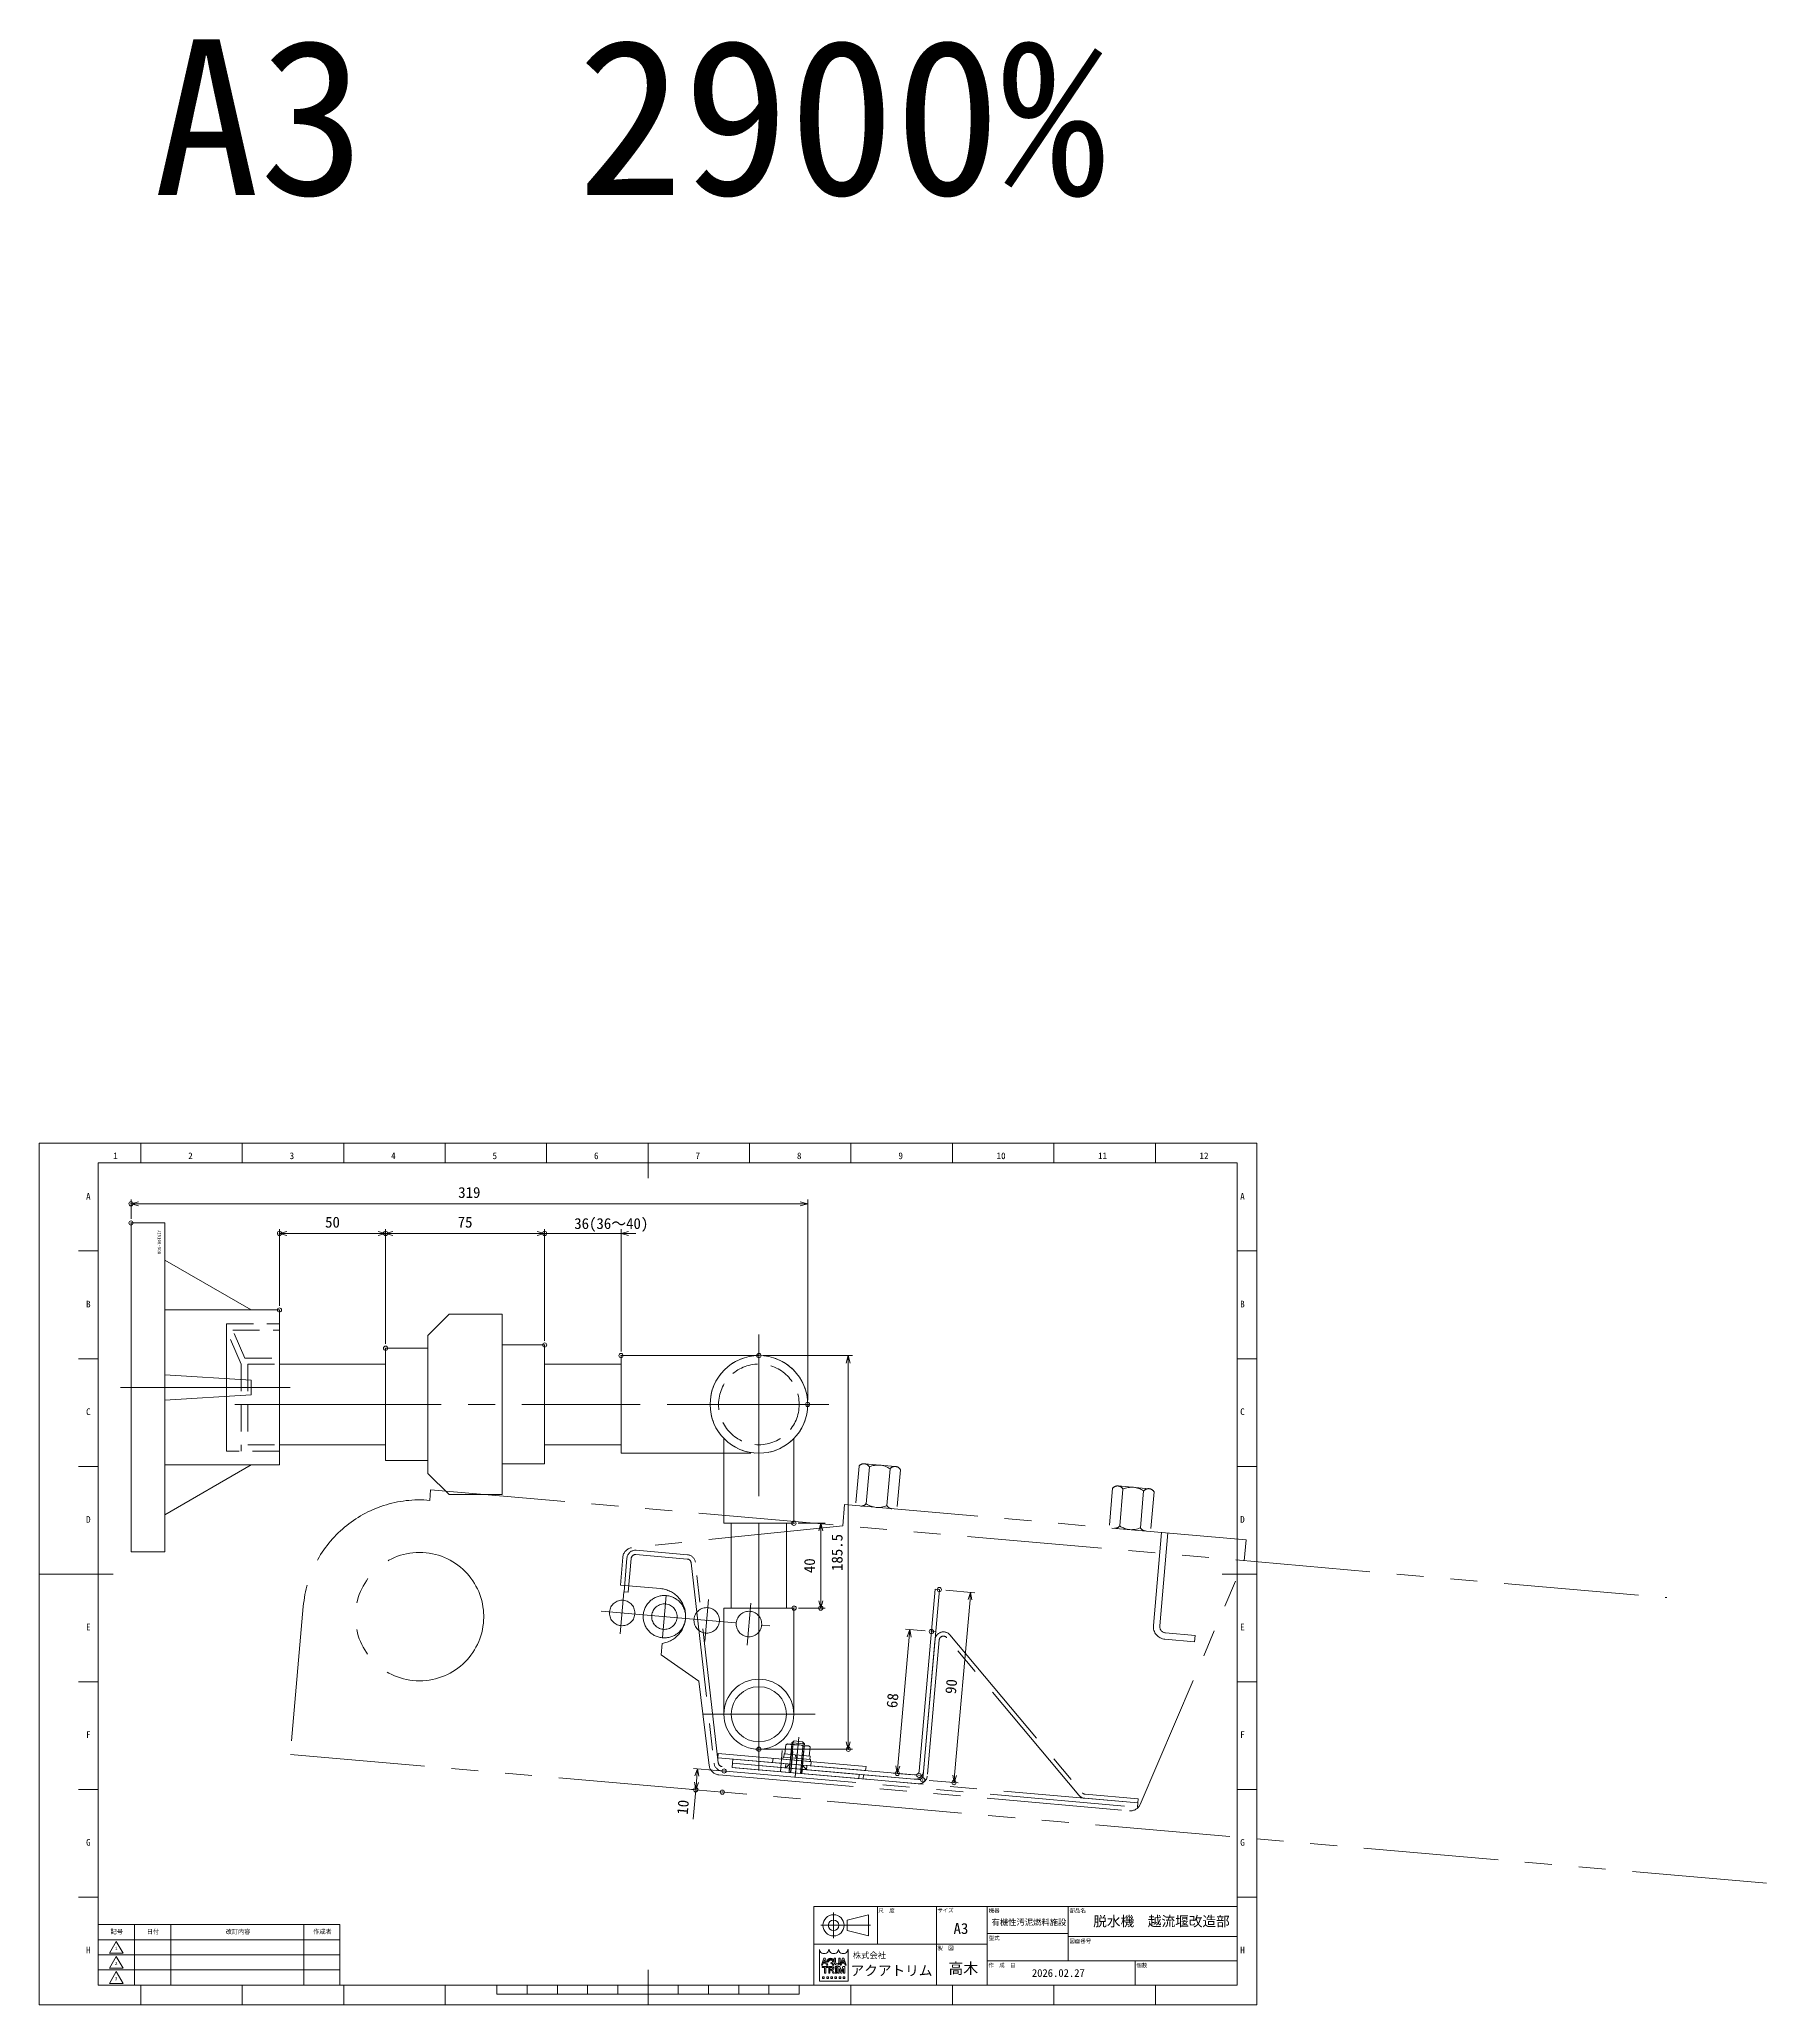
# Model space of a CAD drawing. Units: millimetres at full size. Extents: x -34906 to 7411, y -8440 to 3030.
# Drawn here: x -9872 to -9056, y -5691 to -4765 of the extents above; entities that cross this region are included whole.
import ezdxf
from ezdxf.enums import TextEntityAlignment as Align

# ---------------------------------------------------------------- set-up
doc = ezdxf.new("R2010")
doc.units = ezdxf.units.MM
doc.header["$LTSCALE"] = 4
doc.header["$PDMODE"] = 32
doc.header["$PDSIZE"] = 2
for name, pattern in [('USER1', [28.575, 19.05, -3.175, 3.175, -3.175]), ('USER3', [31.75, 15.875, -3.175, 3.175, -3.175, 3.175, -3.175]), ('USER4', [4.7625, 3.175, -1.5875])]:
    doc.linetypes.add(name, pattern=pattern)
for name, color, linetype, lineweight in [('0-1_Defpoints', 7, 'Continuous', 18), ('0-2_01_外形線', 7, 'Continuous', 18), ('0-3_04_中心線', 7, 'USER1', 9), ('0-5_07_寸法線', 7, 'Continuous', 9), ('0-6_02_細線', 5, 'Continuous', 18), ('0-7_99_図枠', 7, 'Continuous', 18), ('0-8_05_仮想線', 2, 'Continuous', 18), ('0-A_03_かくれ線', 6, 'USER4', 18)]:
    doc.layers.add(name, color=color, linetype=linetype, lineweight=lineweight)
doc.layers.add('0-F_06_PHANTOM', color=4, linetype='Continuous')
doc.styles.add('ＭＳ ゴシック', font='')
doc.styles.get('ＭＳ ゴシック').set_extended_font_data('MS Gothic')

msp = doc.modelspace()

# ---------------------------------------------------------------- linework, layer by layer
at = {"layer": '0-1_Defpoints'}
msp.add_lwpolyline([(-9872.208, -5690.919), (-9298.247, -5690.919), (-9298.247, -5285.047), (-9872.208, -5285.047)], close=True, dxfattribs=at)
at = {"layer": '0-2_01_外形線'}
for p, q in [((-9828.97, -5322.569), (-9828.97, -5477.569)), ((-9812.97, -5322.569), (-9828.97, -5322.569)), ((-9812.97, -5477.569), (-9812.97, -5322.569)), ((-9812.97, -5340.069), (-9772.267, -5363.569)), ((-9812.97, -5363.569), (-9758.97, -5363.569)), ((-9758.97, -5363.569), (-9758.97, -5436.569)), ((-9678.969, -5365.569), (-9688.969, -5375.569)), ((-9678.969, -5365.569), (-9653.969, -5365.569)), ((-9653.969, -5450.569), (-9653.969, -5365.569)), ((-9688.969, -5440.569), (-9688.969, -5375.569)), ((-9633.969, -5380.069), (-9653.969, -5380.069)), ((-9633.969, -5436.069), (-9633.969, -5380.069)), ((-9758.97, -5389.069), (-9708.969, -5389.069)), ((-9708.969, -5434.569), (-9708.969, -5381.569)), ((-9708.969, -5381.569), (-9688.969, -5381.569)), ((-9633.969, -5389.068), (-9597.973, -5389.068)), ((-9597.973, -5385.069), (-9597.973, -5431.069)), ((-9532.973, -5385.069), (-9597.973, -5385.069)), ((-9812.97, -5394.069), (-9772.267, -5396.569)), ((-9772.267, -5403.569), (-9772.267, -5396.569)), ((-9812.97, -5406.069), (-9772.267, -5403.569)), ((-9549.473, -5424.092), (-9549.473, -5464.069)), ((-9516.473, -5464.069), (-9516.473, -5424.092)), ((-9758.97, -5427.069), (-9708.969, -5427.069)), ((-9708.969, -5434.569), (-9688.969, -5434.569)), ((-9633.969, -5436.069), (-9653.969, -5436.069)), ((-9633.969, -5427.069), (-9597.973, -5427.069)), ((-9597.973, -5431.069), (-9549.473, -5431.069)), ((-9812.97, -5460.069), (-9772.267, -5436.569)), ((-9758.97, -5436.569), (-9812.97, -5436.569)), ((-9678.969, -5450.569), (-9688.969, -5440.569)), ((-9678.969, -5450.569), (-9653.969, -5450.569)), ((-9549.473, -5464.069), (-9516.473, -5464.069)), ((-9545.973, -5464.069), (-9545.973, -5504.069)), ((-9519.973, -5464.069), (-9519.973, -5504.069)), ((-9828.97, -5477.569), (-9812.97, -5477.569)), ((-9509.65, -5568.884), (-9519.413, -5568.029)), ((-9517.83, -5573.036), (-9517.451, -5568.707)), ((-9517.52, -5568.195), (-9517.463, -5567.548)), ((-9517.463, -5567.548), (-9516.38, -5566.638)), ((-9517.463, -5567.548), (-9511.486, -5568.07)), ((-9516.38, -5566.638), (-9512.395, -5566.987)), ((-9515.384, -5574.756), (-9515.797, -5573.214)), ((-9514.786, -5574.808), (-9515.199, -5573.267)), ((-9511.486, -5568.07), (-9512.395, -5566.987)), ((-9512.078, -5573.54), (-9511.7, -5569.21)), ((-9511.543, -5568.718), (-9511.486, -5568.07)), ((-9508.824, -5569.462), (-9509.65, -5568.884)), ((-9509.203, -5573.791), (-9508.824, -5569.462)), ((-9509.008, -5575.314), (-9508.877, -5573.82)), ((-9545.406, -5577.149), (-9459.734, -5584.644))]:
    msp.add_line(p, q, dxfattribs=at)
for points in [[(-9455.4, -5581.008), (-9447.905, -5495.335), (-9449.897, -5495.161), (-9457.393, -5580.834)], [(-9516.503, -5554.069), (-9516.503, -5504.069), (-9549.503, -5504.069), (-9549.503, -5554.069)], [(-9508.877, -5573.82), (-9521.031, -5572.756), (-9521.162, -5574.251)], [(-9520.706, -5572.785), (-9520.327, -5568.456), (-9519.413, -5568.029)], [(-9459.559, -5582.652), (-9545.232, -5575.156), (-9545.406, -5577.149)]]:
    msp.add_lwpolyline(points, dxfattribs=at)
for points in [[(-9552.214, -5572.538), (-9552.388, -5574.53), (-9482.654, -5580.631), (-9482.48, -5578.639)], [(-9521.647, -5575.212), (-9508.697, -5576.345), (-9508.61, -5575.349), (-9521.56, -5574.216)], [(-9545.581, -5579.141), (-9485.809, -5584.37), (-9485.635, -5582.378), (-9545.406, -5577.149)]]:
    msp.add_lwpolyline(points, close=True, dxfattribs=at)
for centre, radius in [((-9532.973, -5408.069), 23), ((-9533.003, -5554.069), 16.5), ((-9533.003, -5554.069), 13)]:
    msp.add_circle(centre, radius, dxfattribs=at)
for centre, radius, start, end in [((-9519.107, -5571.072), 2.887, 55.00001, 114.99999), ((-9515.273, -5576.938), 8.514, 65.18087, 104.81913), ((-9510.48, -5571.827), 2.887, 55.00001, 114.99999), ((-9459.385, -5580.659), 4, 265, 355), ((-9459.385, -5580.659), 2, 265, 355)]:
    msp.add_arc(centre, radius, start, end, dxfattribs=at)
at = {"layer": '0-3_04_中心線', "color": 1, "lineweight": 18}
for p, q in [((-9532.973, -5375.069), (-9532.973, -5474.069)), ((-9532.973, -5375.069), (-9532.973, -5441.069)), ((-9833.97, -5400.069), (-9753.97, -5400.069)), ((-9788.97, -5400.069), (-9753.97, -5400.069)), ((-9779.97, -5408.069), (-9748.97, -5408.069)), ((-9758.97, -5408.069), (-9597.973, -5408.069)), ((-9499.973, -5408.069), (-9607.973, -5408.069)), ((-9565.973, -5408.069), (-9499.973, -5408.069)), ((-9532.973, -5464.069), (-9532.973, -5504.069)), ((-9533.003, -5580.569), (-9533.003, -5494.069)), ((-9506.503, -5554.069), (-9559.503, -5554.069)), ((-9515.695, -5581.756), (-9514.213, -5564.82)), ((-9521.979, -5571.168), (-9522.851, -5581.13)), ((-9516.998, -5571.603), (-9517.87, -5581.565)), ((-9514.998, -5573.786), (-9515.869, -5583.748)), ((-9514.531, -5568.457), (-9515.172, -5575.779)), ((-9512.017, -5572.039), (-9512.889, -5582.001)), ((-9515.869, -5583.748), (-9515.346, -5577.771))]:
    msp.add_line(p, q, dxfattribs=at)
at = {"layer": '0-5_07_寸法線', "color": 3, "lineweight": 18}
for p, q in [((-9828.97, -5320.569), (-9828.97, -5311.509)), ((-9513.473, -5313.509), (-9825.47, -5313.509)), ((-9509.973, -5406.069), (-9509.973, -5311.509)), ((-9758.97, -5361.569), (-9758.97, -5325.498)), ((-9712.469, -5327.498), (-9755.47, -5327.498)), ((-9708.969, -5379.569), (-9708.969, -5325.498)), ((-9708.969, -5379.569), (-9708.969, -5325.498)), ((-9637.469, -5327.498), (-9705.469, -5327.498)), ((-9637.469, -5327.498), (-9640.969, -5327.498)), ((-9633.969, -5378.069), (-9633.969, -5325.498)), ((-9633.969, -5378.069), (-9633.969, -5325.498)), ((-9597.973, -5327.498), (-9633.969, -5327.498)), ((-9597.973, -5383.069), (-9597.973, -5325.498)), ((-9594.473, -5327.498), (-9590.973, -5327.498)), ((-9530.973, -5385.069), (-9488.819, -5385.069)), ((-9490.819, -5388.569), (-9490.819, -5567.069)), ((-9514.473, -5464.069), (-9501.785, -5464.069)), ((-9503.785, -5467.569), (-9503.785, -5500.569)), ((-9444.916, -5495.597), (-9431.157, -5496.8)), ((-9433.454, -5500.113), (-9440.687, -5582.783)), ((-9514.369, -5504.069), (-9501.785, -5504.069)), ((-9462.103, -5517.683), (-9467.42, -5578.451)), ((-9454.629, -5514.823), (-9463.791, -5514.022)), ((-9531.003, -5570.569), (-9488.819, -5570.569)), ((-9549.347, -5580.819), (-9563.877, -5579.548)), ((-9562.19, -5583.209), (-9562.45, -5586.187)), ((-9460.556, -5582.564), (-9469.717, -5581.763)), ((-9550.217, -5590.771), (-9564.748, -5589.499)), ((-9562.755, -5589.674), (-9563.967, -5603.521)), ((-9452.759, -5585.24), (-9438.999, -5586.444))]:
    msp.add_line(p, q, dxfattribs=at)
at = {"layer": '0-5_07_寸法線'}
for p, q in [((-9828.97, -5313.509), (-9825.47, -5313.509)), ((-9509.973, -5313.509), (-9513.473, -5313.509)), ((-9758.97, -5327.498), (-9755.47, -5327.498)), ((-9708.969, -5327.498), (-9712.469, -5327.498)), ((-9708.969, -5327.498), (-9705.469, -5327.498)), ((-9633.969, -5327.498), (-9637.469, -5327.498)), ((-9633.969, -5327.498), (-9637.469, -5327.498)), ((-9597.973, -5327.498), (-9594.473, -5327.498)), ((-9490.819, -5385.069), (-9490.819, -5388.569)), ((-9503.785, -5464.069), (-9503.785, -5467.569)), ((-9503.785, -5504.069), (-9503.785, -5500.569)), ((-9433.149, -5496.626), (-9433.454, -5500.113)), ((-9461.798, -5514.196), (-9462.103, -5517.683)), ((-9490.819, -5570.569), (-9490.819, -5567.069)), ((-9561.885, -5579.722), (-9562.19, -5583.209)), ((-9467.725, -5581.937), (-9467.42, -5578.451)), ((-9440.992, -5586.27), (-9440.687, -5582.783)), ((-9562.755, -5589.674), (-9562.45, -5586.187))]:
    msp.add_line(p, q, dxfattribs=at)
for points in [[(-9825.47, -5314.447), (-9828.97, -5313.509), (-9825.47, -5312.572)], [(-9513.473, -5312.572), (-9509.973, -5313.509), (-9513.473, -5314.447)], [(-9755.47, -5328.436), (-9758.97, -5327.498), (-9755.47, -5326.56)], [(-9712.469, -5326.56), (-9708.969, -5327.498), (-9712.469, -5328.436)], [(-9705.469, -5328.436), (-9708.969, -5327.498), (-9705.469, -5326.56)], [(-9637.469, -5326.56), (-9633.969, -5327.498), (-9637.469, -5328.436)], [(-9637.469, -5326.56), (-9633.969, -5327.498), (-9637.469, -5328.436)], [(-9594.473, -5328.436), (-9597.973, -5327.498), (-9594.473, -5326.56)], [(-9491.757, -5388.569), (-9490.819, -5385.069), (-9489.881, -5388.569)], [(-9504.723, -5467.569), (-9503.785, -5464.069), (-9502.847, -5467.569)], [(-9502.847, -5500.569), (-9503.785, -5504.069), (-9504.723, -5500.569)], [(-9434.388, -5500.031), (-9433.149, -5496.626), (-9432.52, -5500.195)], [(-9463.038, -5517.601), (-9461.798, -5514.196), (-9461.169, -5517.764)], [(-9489.881, -5567.069), (-9490.819, -5570.569), (-9491.757, -5567.069)], [(-9563.124, -5583.127), (-9561.885, -5579.722), (-9561.256, -5583.291)], [(-9466.486, -5578.532), (-9467.725, -5581.937), (-9468.354, -5578.369)], [(-9439.753, -5582.865), (-9440.992, -5586.27), (-9441.621, -5582.702)], [(-9561.516, -5586.269), (-9562.755, -5589.674), (-9563.385, -5586.105)]]:
    msp.add_lwpolyline(points, dxfattribs=at)
for p in [(-9828.97, -5313.509), (-9828.97, -5322.569), (-9758.97, -5327.498), (-9708.969, -5327.498), (-9633.969, -5327.498), (-9758.97, -5363.569), (-9633.969, -5380.069), (-9633.969, -5380.069), (-9708.969, -5381.569), (-9708.969, -5381.569), (-9597.973, -5385.069), (-9532.973, -5385.069), (-9509.973, -5408.069), (-9516.473, -5464.069), (-9447.905, -5495.335), (-9516.369, -5504.069), (-9503.785, -5504.069), (-9451.64, -5515.085), (-9533.003, -5570.569), (-9490.819, -5570.569), (-9549.347, -5580.819), (-9467.725, -5581.937), (-9457.567, -5582.826), (-9455.748, -5584.979), (-9562.755, -5589.674), (-9550.217, -5590.771), (-9440.992, -5586.27)]:
    msp.add_point(p, dxfattribs=at)
at = {"layer": '0-6_02_細線'}
for p, q in [((-9516.922, -5568.247), (-9516.813, -5567.002)), ((-9512.14, -5568.666), (-9512.032, -5567.42))]:
    msp.add_line(p, q, dxfattribs=at)
at = {"layer": '0-7_99_図枠'}
for p, q in [((-9824.378, -5294.309), (-9824.378, -5285.047)), ((-9776.548, -5294.309), (-9776.548, -5285.047)), ((-9728.718, -5294.309), (-9728.718, -5285.047)), ((-9680.888, -5294.309), (-9680.888, -5285.047)), ((-9633.058, -5294.309), (-9633.058, -5285.047)), ((-9585.228, -5285.047), (-9585.228, -5301.434)), ((-9537.398, -5294.309), (-9537.398, -5285.047)), ((-9489.567, -5294.309), (-9489.567, -5285.047)), ((-9441.737, -5294.309), (-9441.737, -5285.047)), ((-9441.737, -5294.309), (-9441.737, -5285.047)), ((-9393.907, -5294.309), (-9393.907, -5285.047)), ((-9346.077, -5294.309), (-9346.077, -5285.047)), ((-9844.449, -5335.781), (-9853.712, -5335.781)), ((-9298.247, -5335.781), (-9307.509, -5335.781)), ((-9844.449, -5386.515), (-9853.712, -5386.515)), ((-9298.247, -5386.515), (-9307.509, -5386.515)), ((-9844.449, -5437.249), (-9853.712, -5437.249)), ((-9298.247, -5437.249), (-9307.509, -5437.249)), ((-9872.208, -5487.983), (-9837.324, -5487.983)), ((-9298.247, -5487.983), (-9314.634, -5487.983)), ((-9844.449, -5538.717), (-9853.712, -5538.717)), ((-9298.247, -5538.717), (-9307.509, -5538.717)), ((-9844.449, -5589.451), (-9853.712, -5589.451)), ((-9298.247, -5589.451), (-9307.509, -5589.451)), ((-9844.449, -5640.185), (-9853.712, -5640.185)), ((-9497.783, -5659.498), (-9497.783, -5647.528)), ((-9477.084, -5662.419), (-9477.084, -5644.607)), ((-9449.297, -5681.657), (-9449.297, -5644.607)), ((-9425.288, -5681.657), (-9425.288, -5644.607)), ((-9387.24, -5644.607), (-9387.24, -5670.257)), ((-9298.247, -5640.185), (-9307.509, -5640.185)), ((-9827.349, -5681.657), (-9827.349, -5653.157)), ((-9810.249, -5681.657), (-9810.249, -5653.157)), ((-9747.549, -5681.657), (-9747.549, -5653.157)), ((-9503.768, -5653.513), (-9480.326, -5653.513)), ((-9425.288, -5657.432), (-9387.24, -5657.432)), ((-9844.449, -5660.282), (-9730.449, -5660.282)), ((-9844.449, -5667.407), (-9730.449, -5667.407)), ((-9425.288, -5662.419), (-9507.009, -5662.419)), ((-9387.24, -5658.857), (-9307.509, -5658.857)), ((-9844.449, -5674.532), (-9730.449, -5674.532)), ((-9585.228, -5690.919), (-9585.228, -5674.532)), ((-9503.513, -5672.268), (-9503.513, -5672.252)), ((-9503.513, -5672.268), (-9502.934, -5672.268)), ((-9503.095, -5672.913), (-9500.449, -5672.913)), ((-9503.095, -5672.913), (-9503.095, -5673.365)), ((-9503.095, -5673.365), (-9502.127, -5673.365)), ((-9502.934, -5672.268), (-9502.029, -5669.727)), ((-9502.618, -5671.417), (-9502.444, -5670.927)), ((-9502.618, -5671.417), (-9501.427, -5671.417)), ((-9502.444, -5670.927), (-9501.602, -5670.927)), ((-9502.297, -5669.042), (-9501.762, -5669.042)), ((-9502.062, -5676.139), (-9502.062, -5673.429)), ((-9502.062, -5676.139), (-9501.482, -5676.139)), ((-9501.602, -5670.927), (-9502.029, -5669.727)), ((-9500.545, -5672.252), (-9501.762, -5669.042)), ((-9501.482, -5676.139), (-9501.482, -5673.429)), ((-9501.417, -5673.365), (-9500.449, -5673.365)), ((-9500.683, -5670.461), (-9500.683, -5670.848)), ((-9500.545, -5672.268), (-9500.545, -5672.252)), ((-9500.449, -5672.913), (-9500.449, -5673.365)), ((-9500.145, -5670.499), (-9500.145, -5670.809)), ((-9500.081, -5672.913), (-9500.081, -5676.139)), ((-9500.081, -5672.913), (-9498.597, -5672.913)), ((-9499.501, -5673.365), (-9498.52, -5673.365)), ((-9499.481, -5674.61), (-9499.481, -5674.159)), ((-9499.481, -5674.159), (-9498.52, -5674.159)), ((-9499.481, -5674.61), (-9498.848, -5674.61)), ((-9499.074, -5671.412), (-9498.788, -5671.109)), ((-9499.074, -5671.412), (-9498.81, -5671.669)), ((-9498.788, -5671.109), (-9497.593, -5672.094)), ((-9498.608, -5674.772), (-9498.117, -5676.139)), ((-9498.443, -5671.378), (-9498.028, -5671.72)), ((-9498.415, -5672.054), (-9497.966, -5672.49)), ((-9498.252, -5670.499), (-9498.252, -5670.809)), ((-9498.117, -5676.139), (-9497.491, -5676.139)), ((-9498.047, -5674.752), (-9497.491, -5676.113)), ((-9497.966, -5672.49), (-9497.593, -5672.094)), ((-9497.715, -5670.461), (-9497.715, -5670.848)), ((-9497.491, -5676.113), (-9497.491, -5676.139)), ((-9497.416, -5670.965), (-9497.416, -5669.042)), ((-9496.836, -5669.042), (-9497.416, -5669.042)), ((-9497.002, -5672.913), (-9496.292, -5672.913)), ((-9497.002, -5672.913), (-9497.002, -5673.365)), ((-9497.002, -5676.139), (-9497.002, -5675.688)), ((-9496.937, -5675.623), (-9496.937, -5673.429)), ((-9496.836, -5670.848), (-9496.836, -5669.042)), ((-9496.357, -5675.623), (-9496.357, -5673.429)), ((-9496.292, -5672.913), (-9496.292, -5673.365)), ((-9495.965, -5672.268), (-9496.158, -5672.268)), ((-9495.711, -5672.913), (-9494.868, -5672.913)), ((-9494.388, -5676.139), (-9495.131, -5673.881)), ((-9494.098, -5675.256), (-9494.868, -5672.913)), ((-9494.739, -5672.268), (-9494.739, -5672.252)), ((-9494.739, -5672.268), (-9494.16, -5672.268)), ((-9494.706, -5670.965), (-9494.706, -5669.042)), ((-9494.388, -5676.139), (-9493.807, -5676.139)), ((-9494.16, -5672.268), (-9493.255, -5669.727)), ((-9494.098, -5675.256), (-9493.327, -5672.913)), ((-9493.844, -5671.417), (-9493.669, -5670.927)), ((-9493.844, -5671.417), (-9492.653, -5671.417)), ((-9493.807, -5676.139), (-9493.065, -5673.881)), ((-9493.669, -5670.927), (-9492.827, -5670.927)), ((-9493.522, -5669.042), (-9492.987, -5669.042)), ((-9492.484, -5672.913), (-9493.327, -5672.913)), ((-9492.827, -5670.927), (-9493.255, -5669.727)), ((-9491.771, -5672.252), (-9492.987, -5669.042)), ((-9491.771, -5672.268), (-9491.771, -5672.252)), ((-9425.288, -5670.257), (-9307.509, -5670.257)), ((-9355.628, -5670.257), (-9355.628, -5681.657)), ((-9824.378, -5690.919), (-9824.378, -5681.657)), ((-9776.548, -5690.919), (-9776.548, -5681.657)), ((-9728.718, -5690.919), (-9728.718, -5681.657)), ((-9680.888, -5690.919), (-9680.888, -5681.657)), ((-9656.478, -5685.932), (-9656.478, -5681.657)), ((-9656.478, -5685.932), (-9513.978, -5685.932)), ((-9642.228, -5685.932), (-9642.228, -5681.657)), ((-9627.978, -5685.932), (-9627.978, -5681.657)), ((-9613.728, -5685.932), (-9613.728, -5681.657)), ((-9599.478, -5685.932), (-9599.478, -5681.657)), ((-9570.978, -5685.932), (-9570.978, -5681.657)), ((-9556.728, -5685.932), (-9556.728, -5681.657)), ((-9542.478, -5685.932), (-9542.478, -5681.657)), ((-9528.228, -5685.932), (-9528.228, -5681.657)), ((-9513.978, -5685.932), (-9513.978, -5681.657)), ((-9502.933, -5677.829), (-9502.933, -5678.603)), ((-9500.997, -5677.829), (-9500.997, -5678.603)), ((-9499.062, -5677.829), (-9499.062, -5678.603)), ((-9497.126, -5677.829), (-9497.126, -5678.603)), ((-9495.19, -5677.829), (-9495.19, -5678.603)), ((-9492.48, -5677.829), (-9492.48, -5678.603)), ((-9489.567, -5690.919), (-9489.567, -5681.657)), ((-9441.737, -5690.919), (-9441.737, -5681.657)), ((-9441.737, -5690.919), (-9441.737, -5681.657)), ((-9393.907, -5690.919), (-9393.907, -5681.657)), ((-9346.077, -5690.919), (-9346.077, -5681.657))]:
    msp.add_line(p, q, dxfattribs=at)
for points in [[(-9844.449, -5681.657), (-9307.509, -5681.657), (-9307.509, -5294.309), (-9844.449, -5294.309)], [(-9507.009, -5681.657), (-9307.509, -5681.657), (-9307.509, -5644.607), (-9507.009, -5644.607)], [(-9491.299, -5651.019), (-9481.324, -5648.526), (-9481.324, -5658.501), (-9491.299, -5656.007)], [(-9844.449, -5681.657), (-9730.449, -5681.657), (-9730.449, -5653.157), (-9844.449, -5653.157)], [(-9839.106, -5666.65), (-9835.899, -5661.097), (-9832.693, -5666.65)], [(-9839.106, -5673.775), (-9835.899, -5668.222), (-9832.693, -5673.775)], [(-9839.106, -5680.9), (-9835.899, -5675.347), (-9832.693, -5680.9)]]:
    msp.add_lwpolyline(points, close=True, dxfattribs=at)
for points in [[(-9490.931, -5664.859), (-9490.931, -5679.765), (-9504.482, -5679.765), (-9504.482, -5664.859)], [(-9503.513, -5672.268), (-9503.513, -5672.252), (-9502.297, -5669.042)], [(-9500.545, -5672.268), (-9501.124, -5672.268), (-9501.427, -5671.417)], [(-9500.081, -5676.139), (-9499.501, -5676.139), (-9499.501, -5673.365)], [(-9497.002, -5676.139), (-9496.292, -5676.139), (-9496.292, -5675.688)], [(-9495.711, -5672.913), (-9495.711, -5676.139), (-9495.13, -5676.139), (-9495.131, -5673.881)], [(-9495.287, -5670.848), (-9495.287, -5669.042), (-9494.706, -5669.042)], [(-9494.739, -5672.268), (-9494.739, -5672.252), (-9493.522, -5669.042)], [(-9493.065, -5673.881), (-9493.065, -5676.139), (-9492.484, -5676.139), (-9492.484, -5672.913)], [(-9491.771, -5672.268), (-9492.35, -5672.268), (-9492.653, -5671.417)], [(-9502.933, -5677.829), (-9502.159, -5677.829), (-9502.159, -5678.603), (-9502.933, -5678.603)], [(-9500.997, -5677.829), (-9500.223, -5677.829), (-9500.223, -5678.603), (-9500.997, -5678.603)], [(-9499.062, -5677.829), (-9498.287, -5677.829), (-9498.287, -5678.603), (-9499.062, -5678.603)], [(-9497.126, -5677.829), (-9496.352, -5677.829), (-9496.352, -5678.603), (-9497.126, -5678.603)], [(-9495.19, -5677.829), (-9494.416, -5677.829), (-9494.416, -5678.603), (-9495.19, -5678.603)], [(-9492.48, -5677.829), (-9493.254, -5677.829), (-9493.254, -5678.603), (-9492.48, -5678.603)]]:
    msp.add_lwpolyline(points, dxfattribs=at)
for radius in [4.987, 2.494]:
    msp.add_circle((-9497.783, -5653.513), radius, dxfattribs=at)
for centre, radius, start, end in [((-9504.482, -5664.924), 0.0645, 0, 90), ((-9499.965, -5664.924), 0.0645, 0, 180), ((-9499.965, -5664.924), 0.0645, 0, 90), ((-9495.448, -5664.924), 0.0645, 0, 180), ((-9490.931, -5664.924), 0.0645, 90, 180), ((-9502.127, -5673.429), 0.0645, 0, 90), ((-9501.417, -5673.429), 0.0645, 90, 180), ((-9498.848, -5674.869), 0.258, 21.9283, 90), ((-9498.534, -5673.762), 0.397, 271.99706, 88.00294), ((-9498.438, -5674.912), 0.422, 22.27295, 58.55311), ((-9496.052, -5670.907), 1.365, 182.45003, 265.55526), ((-9497.002, -5673.429), 0.0645, 0, 90), ((-9497.002, -5675.623), 0.0645, 270, 0), ((-9495.684, -5670.863), 1.152, 179.25279, 218.96457), ((-9496.061, -5670.647), 1.074, 241.15773, 298.84227), ((-9496.292, -5673.429), 0.0645, 90, 180), ((-9496.292, -5675.623), 0.0645, 180, 270), ((-9496.07, -5670.907), 1.365, 274.44474, 357.54997), ((-9496.439, -5670.863), 1.152, 321.03543, 0.74721)]:
    msp.add_arc(centre, radius, start, end, dxfattribs=at)
for centre, major_axis, ratio, start_param, end_param in [((-9502.223, -5664.924), (-2.194, 0), 0.882353, 6.2831853, 9.424778), ((-9497.707, -5664.924), (-2.194, 0), 0.882353, 6.2831853, 9.424778), ((-9493.19, -5664.924), (-2.194, 0), 0.882353, 6.2831853, 9.424778), ((-9499.199, -5670.461), (-1.484, 0), 0.956522, 3.1415927, 6.2831853), ((-9499.199, -5670.848), (-1.484, 0), 0.956522, 4.1559148, 6.2831853), ((-9499.199, -5670.499), (0.946, 0), 0.994718, 6.2831853, 9.424778), ((-9499.199, -5670.81), (0.946, 0), 0.995036, 1.1476927, 3.1415927), ((-9498.597, -5673.762), (-1.042, 0), 0.81482, 1.9440695, 4.712389), ((-9499.199, -5670.81), (0.946, 0), 0.995036, 6.2831853, 6.9297035), ((-9499.199, -5670.848), (-1.484, 0), 0.956522, 3.1415927, 3.8029807)]:
    msp.add_ellipse(centre, major_axis=major_axis, ratio=ratio, start_param=start_param, end_param=end_param, dxfattribs=at)
at = {"layer": '0-8_05_仮想線', "linetype": 'USER3'}
for p, q in [((-9483.221, -5436.031), (-9468.577, -5437.313)), ((-9487.29, -5454.434), (-9485.776, -5437.126)), ((-9480.894, -5437.553), (-9482.409, -5454.861)), ((-9471.132, -5438.407), (-9472.646, -5455.715)), ((-9466.25, -5438.834), (-9467.765, -5456.142)), ((-9367.746, -5464.893), (-9366.232, -5447.585)), ((-9363.677, -5446.49), (-9349.033, -5447.771)), ((-9361.351, -5448.012), (-9362.865, -5465.32)), ((-9351.588, -5448.866), (-9353.103, -5466.174)), ((-9346.707, -5449.293), (-9348.221, -5466.601)), ((-9343.155, -5468.362), (-9346.99, -5512.195)), ((-9344.002, -5512.456), (-9340.167, -5468.623)), ((-9595.167, -5480.444), (-9596.562, -5496.383)), ((-9591.008, -5478.8), (-9566.734, -5480.924)), ((-9566.56, -5478.931), (-9590.834, -5476.808)), ((-9564.921, -5482.688), (-9554.096, -5577.191)), ((-9552.109, -5576.964), (-9562.934, -5482.461)), ((-9596.571, -5496.448), (-9598.296, -5516.242)), ((-9576.645, -5498.172), (-9578.371, -5517.966)), ((-9556.722, -5499.922), (-9558.447, -5519.716)), ((-9607.33, -5505.482), (-9527.763, -5512.418)), ((-9536.797, -5501.659), (-9538.523, -5521.453)), ((-9455.573, -5582.984), (-9449.967, -5518.902)), ((-9447.974, -5519.076), (-9453.582, -5583.175)), ((-9382.103, -5592.267), (-9444.45, -5517.965)), ((-9442.918, -5516.679), (-9380.497, -5591.069)), ((-9551.858, -5582.607), (-9358.269, -5599.544)), ((-9483.642, -5582.552), (-9457.739, -5584.802))]:
    msp.add_line(p, q, dxfattribs=at)
for points in [[(-9688.167, -5453.27), (-9687.733, -5448.289), (-9104.943, -5499.095)], [(-9303.308, -5471.848), (-9492.585, -5455.289), (-9493.451, -5465.226), (-9593.075, -5475.59)], [(-9353.236, -5596.529), (-9304.172, -5481.727), (-9303.308, -5471.848)], [(-9597.142, -5480.071), (-9598.293, -5493.22), (-9579.365, -5494.876)], [(-9596.562, -5496.383), (-9594.569, -5496.557), (-9593.175, -5480.618)], [(-9747.736, -5503.286), (-9753.815, -5573.022), (-9056.46, -5633.815)], [(-9341.536, -5518.695), (-9327.589, -5519.915), (-9327.328, -5516.926), (-9341.275, -5515.706)], [(-9578.612, -5520.689), (-9579.078, -5526.019), (-9561.265, -5538.493), (-9556.385, -5578.236)], [(-9550.471, -5580.721), (-9354.486, -5597.867), (-9354.311, -5595.875), (-9550.297, -5578.728)], [(-9457.916, -5586.811), (-9483.817, -5584.545), (-9483.642, -5582.552)], [(-9379.138, -5591.776), (-9354.143, -5593.947), (-9354.311, -5595.875), (-9379.387, -5593.681)]]:
    msp.add_lwpolyline(points, dxfattribs=at)
for centre, radius in [((-9692.943, -5508.063), 30.25), ((-9597.433, -5506.345), 6), ((-9577.51, -5508.088), 10), ((-9577.508, -5508.069), 6), ((-9557.585, -5509.819), 6), ((-9537.66, -5511.556), 6)]:
    msp.add_circle(centre, radius, dxfattribs=at)
for centre, radius, start, end in [((-9483.477, -5438.963), 2.943, 85.00272, 141.37263), ((-9483.477, -5438.962), 2.942, 28.626, 82.6303), ((-9476.753, -5446.436), 9.801, 55.0039, 114.9961), ((-9468.833, -5440.245), 2.943, 85.00489, 141.36357), ((-9468.833, -5440.244), 2.943, 28.62737, 84.99728), ((-9692.943, -5508.063), 55, 85.01775, 175.01775), ((-9363.934, -5449.422), 2.943, 85.00272, 141.37263), ((-9363.934, -5449.421), 2.942, 28.626, 82.6303), ((-9357.21, -5456.895), 9.801, 55.0039, 114.9961), ((-9349.289, -5450.703), 2.943, 85.00489, 141.36357), ((-9349.29, -5450.703), 2.943, 28.62737, 84.99728), ((-9484.708, -5453.024), 2.942, 267.36782, 321.37212), ((-9476.788, -5446.832), 9.801, 235.00203, 294.99422), ((-9470.063, -5454.305), 2.943, 208.63456, 264.99323), ((-9365.164, -5463.483), 2.942, 267.36782, 321.37212), ((-9357.244, -5457.291), 9.801, 235.00203, 294.99422), ((-9350.52, -5464.764), 2.943, 208.63456, 264.99323), ((-9592.161, -5480.506), 5, 100.52411, 175), ((-9591.183, -5480.792), 4, 85, 175), ((-9591.183, -5480.792), 2, 85, 175), ((-9566.908, -5482.916), 2, 6.53462, 85), ((-9566.908, -5482.916), 4, 6.53462, 85), ((-9580.498, -5507.826), 13, 278.34236, 85), ((-9445.982, -5519.251), 4, 40, 175), ((-9445.982, -5519.251), 2, 40, 175), ((-9341.013, -5512.718), 6, 175, 265), ((-9341.013, -5512.718), 3, 175, 265), ((-9551.422, -5577.626), 5, 187, 265), ((-9550.122, -5576.736), 4, 186.53462, 265), ((-9550.122, -5576.736), 2, 186.53462, 265), ((-9457.567, -5582.826), 4, 265, 355), ((-9457.565, -5582.81), 2, 265.03582, 355.00005), ((-9379.038, -5589.696), 4, 220, 265), ((-9378.965, -5589.784), 2, 220, 265.03582), ((-9357.833, -5594.563), 5, 265, 336.84729)]:
    msp.add_arc(centre, radius, start, end, dxfattribs=at)
at = {"layer": '0-A_03_かくれ線'}
for p, q in [((-9783.97, -5370.069), (-9783.97, -5430.069)), ((-9783.97, -5370.069), (-9758.97, -5370.069)), ((-9776.97, -5389.069), (-9783.97, -5373.069)), ((-9781.025, -5373.069), (-9758.97, -5373.069)), ((-9775.237, -5386.299), (-9781.025, -5373.069)), ((-9776.97, -5389.069), (-9776.97, -5430.069)), ((-9775.237, -5386.299), (-9758.97, -5386.299)), ((-9773.97, -5389.069), (-9758.97, -5389.069)), ((-9773.97, -5389.069), (-9773.97, -5427.069)), ((-9773.97, -5427.069), (-9758.97, -5427.069)), ((-9549.473, -5431.069), (-9532.973, -5431.069)), ((-9449.648, -5515.259), (-9451.64, -5515.085)), ((-9526.313, -5574.804), (-9526.487, -5576.796)), ((-9518.086, -5581.547), (-9516.922, -5568.247)), ((-9513.304, -5581.965), (-9512.14, -5568.666)), ((-9520.327, -5577.335), (-9520.502, -5579.328)), ((-9518.733, -5581.49), (-9518.559, -5579.497)), ((-9512.656, -5582.022), (-9512.482, -5580.029)), ((-9510.365, -5578.207), (-9510.54, -5580.199)), ((-9508.381, -5576.373), (-9508.555, -5578.365))]:
    msp.add_line(p, q, dxfattribs=at)
for points in [[(-9783.97, -5430.069), (-9783.97, -5370.069), (-9758.97, -5370.069), (-9758.97, -5430.069)], [(-9518.335, -5577.509), (-9518.509, -5579.502), (-9520.502, -5579.328)], [(-9512.358, -5578.032), (-9512.532, -5580.025), (-9510.54, -5580.199)]]:
    msp.add_lwpolyline(points, close=True, dxfattribs=at)
msp.add_lwpolyline([(-9517.52, -5568.195), (-9518.683, -5581.494), (-9512.706, -5582.017), (-9511.543, -5568.718)], dxfattribs=at)
for radius in [23, 19, 19]:
    msp.add_circle((-9532.973, -5408.069), radius, dxfattribs=at)

# ---------------------------------------------------------------- texts
at = {"layer": '0-5_07_寸法線', "style": 'ＭＳ ゴシック'}
for s, p in [('319', (-9674.721, -5312.309)), ('50', (-9737.469, -5326.298)), ('75', (-9674.969, -5326.298)), ('36(36～40)', (-9620.031, -5326.949))]:
    msp.add_text(s, height=5.132, dxfattribs=at).set_placement(p, align=Align.BOTTOM_LEFT)
for s, rotation, p in [('185.5', 90, (-9492.019, -5486.569)), ('40', 90, (-9504.985, -5487.569)), ('90', 85, (-9438.571, -5544.83)), ('68', 85, (-9466.262, -5551.449)), ('10', 85, (-9565.014, -5601.723))]:
    msp.add_text(s, height=5.132, rotation=rotation, dxfattribs=at).set_placement(p, align=Align.BOTTOM_LEFT)
at = {"layer": '0-7_99_図枠', "style": 'ＭＳ ゴシック'}
for s, height, p in [('1', 3.134, (-9837.365, -5293.435)), ('2', 3.134, (-9802.018, -5293.435)), ('3', 3.134, (-9754.188, -5293.435)), ('4', 3.134, (-9706.358, -5293.435)), ('5', 3.134, (-9658.527, -5293.435)), ('6', 3.134, (-9610.697, -5293.435)), ('7', 3.134, (-9562.867, -5293.435)), ('8', 3.134, (-9515.037, -5293.435)), ('9', 3.134, (-9467.207, -5293.435)), ('10', 3.134, (-9420.931, -5293.435)), ('11', 3.134, (-9373.101, -5293.435)), ('12', 3.134, (-9325.271, -5293.435)), ('A', 3.134, (-9850.149, -5312.551)), ('A', 3.134, (-9306.084, -5312.551)), ('B', 3.134, (-9850.149, -5363.285)), ('B', 3.134, (-9306.084, -5363.285)), ('C', 3.134, (-9850.149, -5414.019)), ('C', 3.134, (-9306.084, -5414.019)), ('D', 3.134, (-9850.149, -5464.753)), ('D', 3.134, (-9306.084, -5464.753)), ('E', 3.134, (-9850.149, -5515.488)), ('E', 3.134, (-9306.084, -5515.488)), ('F', 3.134, (-9850.149, -5566.222)), ('F', 3.134, (-9306.084, -5566.222)), ('G', 3.134, (-9850.149, -5616.956)), ('G', 3.134, (-9306.084, -5616.956)), ('尺\u3000度', 1.828, (-9476.633, -5648.085)), ('サイズ', 1.828, (-9448.845, -5647.897)), ('機器', 1.828, (-9424.603, -5648.043)), ('部品名', 1.828, (-9386.555, -5648.043)), ('脱水機\u3000越流堰改造部', 4.716, (-9375.341, -5655.381)), ('記号', 2.089, (-9838.62, -5658.144)), ('日付', 2.089, (-9821.52, -5658.144)), ('改訂内容', 2.089, (-9784.34, -5658.193)), ('作成者', 2.089, (-9743.08, -5658.144)), ('A3', 5.119, (-9441.22, -5659.122)), ('有機性汚泥燃料施設', 2.793, (-9423.261, -5654.309)), ('H', 3.134, (-9850.149, -5667.69)), ('1', 1.567, (-9836.594, -5665.615)), ('株式会社', 2.793, (-9488.68, -5669.884)), ('製\u3000図', 1.828, (-9448.845, -5665.709)), ('型式', 1.828, (-9424.603, -5660.994)), ('図面番号', 1.828, (-9386.555, -5662.419)), ('H', 3.134, (-9306.084, -5667.69)), ('2', 1.567, (-9836.594, -5672.74)), ('アクアトリム', 4.716, (-9489.757, -5678.613)), ('高木', 5.119, (-9443.58, -5677.912)), ('作\u3000成\u3000日', 1.828, (-9424.777, -5673.789)), ('2026.02.27', 3.666, (-9404.285, -5678.925)), ('個数', 1.828, (-9355.03, -5673.859)), ('3', 1.567, (-9836.594, -5679.865))]:
    msp.add_text(s, height=height, dxfattribs=at).set_placement(p, align=Align.BOTTOM_LEFT)
at = {"layer": '0-A_03_かくれ線', "color": 7, "style": 'ＭＳ ゴシック'}
msp.add_text('JIS10K-50A', height=1.466, rotation=270, dxfattribs=at).set_placement((-9816.769, -5325.777), align=Align.BOTTOM_LEFT)
at = {"layer": '0-F_06_PHANTOM', "style": 'ＭＳ ゴシック'}
msp.add_text('A3\u30002900%', height=73.31, dxfattribs=at).set_placement((-9818.318, -4860.142), align=Align.BOTTOM_LEFT)

doc.saveas('drawing.dxf')
